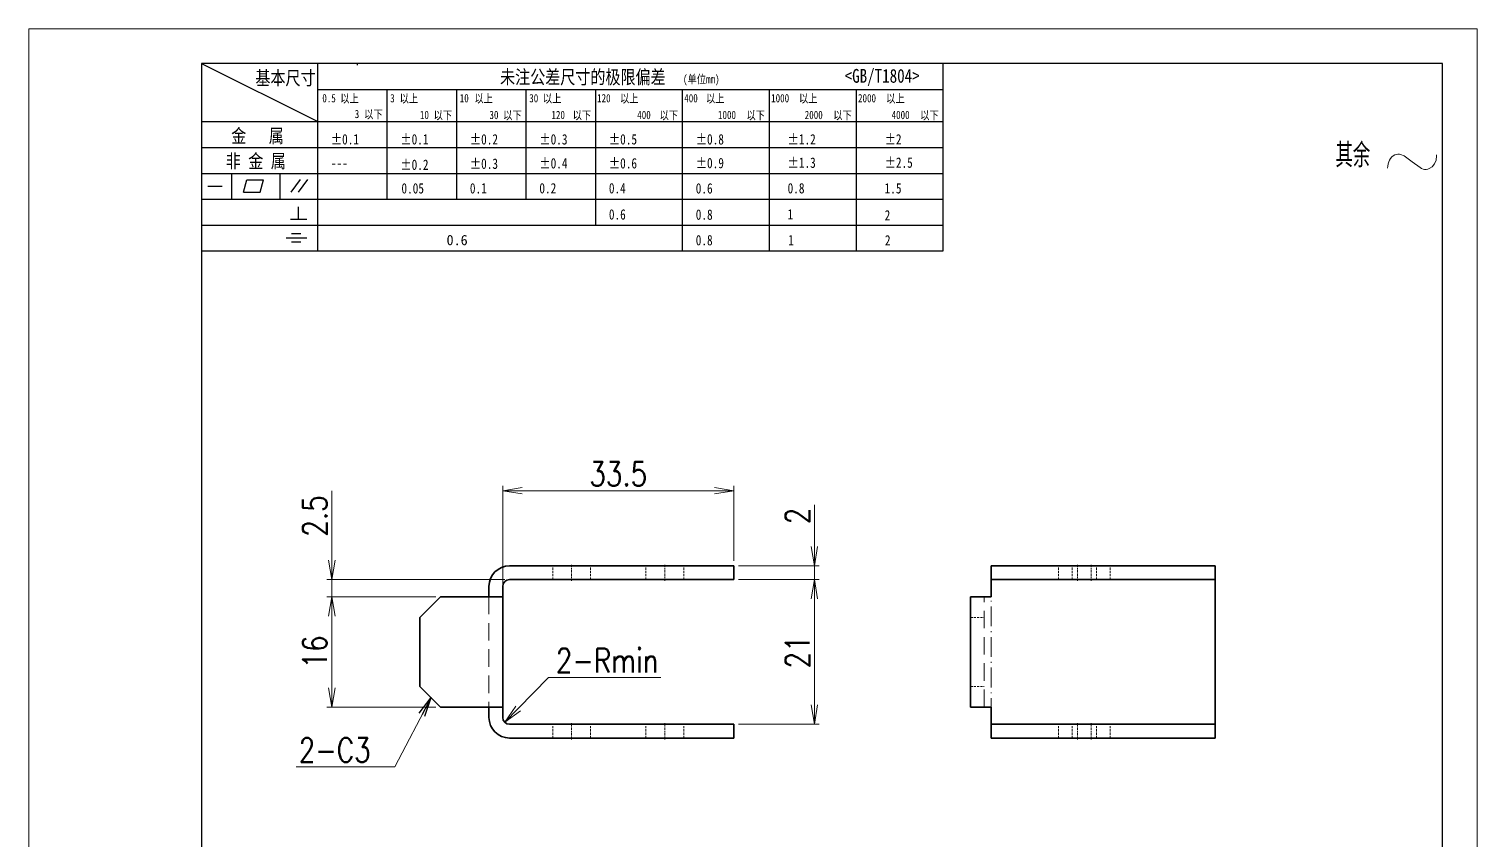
# Model space of a CAD drawing. Header units: millimetres. Extents: x 1333 to 78972, y -42879 to -5704.
# Drawn here: x 70993.3 to 71203.3, y -21619.7 to -21502.1 of the extents above; entities that cross this region are included whole.
import ezdxf

# ---------------------------------------------------------------- set-up
doc = ezdxf.new("R2010")
doc.units = ezdxf.units.MM
doc.header["$LTSCALE"] = 0.5
for name, pattern in [('AM_ISO02W050x2', [3.75, 3, -0.75]), ('AM_ISO08W050x2', [9, 6, -0.75, 1.5, -0.75]), ('DASHDOT', [18.5, 12, -3, 0.5, -3]), ('DASHED', [19.05, 12.7, -6.35]), ('DOT2', [0.125, 0, -0.125])]:
    doc.linetypes.add(name, pattern=pattern)
for name, color, linetype, lineweight in [('中心线', 2, 'AM_ISO08W050x2', 18), ('图框', 7, 'Continuous', 18), ('标注线', 3, 'Continuous', 18), ('粗实线', 7, 'Continuous', 35), ('虚线', 1, 'AM_ISO02W050x2', 18)]:
    doc.layers.add(name, color=color, linetype=linetype, lineweight=lineweight)
doc.layers.add('图框文字', color=7, linetype='Continuous')
doc.layers.add('打印-禁用', color=7, linetype='Continuous', lineweight=15, plot=False)
doc.styles.add('DIM', font='romans.shx', dxfattribs={"width": 0.8, "bigfont": 'bigfont.shx'})
doc.styles.add('国标', font='simfang.ttf', dxfattribs={"width": 0.8})
doc.styles.add('机械长仿宋', font='gbenor.shx', dxfattribs={"height": 1, "bigfont": 'gbcbig.shx'})
doc.dimstyles.new('XR 1-1', dxfattribs={"dimtxt": 3.5, "dimasz": 2.5, "dimexe": 1, "dimexo": 0.625, "dimgap": 1.2, "dimtad": 1, "dimtoh": 1, "dimdsep": 46, "dimtxsty": 'DIM', "dimblk": 'OPEN', "dimcen": 0, "dimclrd": 8, "dimclre": 8, "dimclrt": 2, "dimazin": 2, "dimtfac": 0.5, "dimtmove": 0, "dimatfit": 3, "dimldrblk": 'OPEN', "dimfxl": 1, "dimtolj": 2, "dimlwd": 18, "dimlwe": 18, "dimarcsym": 0})
doc.dimstyles.new('XR 1-1$0', dxfattribs={"dimtxt": 3.5, "dimasz": 2.5, "dimexe": 1, "dimexo": 0.625, "dimgap": 1.2, "dimtad": 1, "dimzin": 9, "dimdsep": 46, "dimtxsty": 'DIM', "dimblk": 'OPEN', "dimcen": 0, "dimclrd": 8, "dimclre": 8, "dimclrt": 2, "dimazin": 2, "dimtfac": 0.5, "dimtmove": 0, "dimatfit": 3, "dimldrblk": 'OPEN', "dimfxl": 1, "dimtolj": 2, "dimlwd": 18, "dimlwe": 18, "dimarcsym": 0})
doc.dimstyles.new('XR 1-1$4', dxfattribs={"dimtxt": 3.5, "dimasz": 2.5, "dimexe": 1, "dimexo": 0.625, "dimgap": 1.2, "dimtad": 1, "dimtoh": 1, "dimdsep": 46, "dimtxsty": 'DIM', "dimblk": 'OPEN', "dimcen": 0, "dimclrd": 8, "dimclre": 8, "dimclrt": 2, "dimazin": 2, "dimtfac": 0.5, "dimtofl": 0, "dimtmove": 0, "dimatfit": 3, "dimldrblk": 'OPEN', "dimfxl": 1, "dimtolj": 2, "dimlwd": 18, "dimlwe": 18, "dimarcsym": 0})

# ---------------------------------------------------------------- blocks, each defined once
blk = doc.blocks.new('GZDEH零件A4图框V01版')
at = {"layer": '图框文字', "linetype": 'Continuous'}
for p, q in [((25, 292), (25, 13.5)), ((205, 292), (25, 292)), ((205, 13.5), (205, 292))]:
    blk.add_line(p, q, dxfattribs=at)
at = {"layer": '图框文字', "color": 9}
for p, q in [((25, 292), (41.88, 283.54)), ((41.88, 264.79), (41.88, 292)), ((47.66, 291.75), (47.66, 292)), ((132.6, 264.79), (132.6, 292)), ((41.88, 288.22), (132.6, 288.22)), ((51.96, 272.29), (51.96, 288.22)), ((62.04, 272.29), (62.04, 288.22)), ((72.12, 272.29), (72.12, 288.22)), ((82.2, 268.54), (82.2, 288.22)), ((94.8, 264.79), (94.8, 288.22)), ((107.4, 264.79), (107.4, 288.22)), ((120, 264.79), (120, 288.22)), ((25, 283.54), (132.6, 283.54)), ((25, 279.79), (132.6, 279.79)), ((25, 276.04), (132.6, 276.04)), ((29.43, 272.34), (29.43, 276.04)), ((36.42, 272.34), (36.42, 276.04)), ((38.03, 273.3), (39.36, 275.16)), ((39.11, 273.3), (40.45, 275.16)), ((25.94, 274.19), (28, 274.19)), ((31.1, 273.3), (31.58, 275.09)), ((31.1, 273.3), (33.51, 273.3)), ((31.58, 275.09), (33.99, 275.09)), ((33.51, 273.3), (33.99, 275.09)), ((25, 272.29), (132.6, 272.29)), ((39.09, 269.41), (39.09, 271.18)), ((37.93, 269.41), (40.32, 269.41)), ((25, 268.54), (132.6, 268.54)), ((38.08, 267.29), (39.43, 267.29)), ((25, 264.79), (132.6, 264.79)), ((37.3, 266.69), (40.28, 266.69)), ((38.08, 266.09), (39.44, 266.09))]:
    blk.add_line(p, q, dxfattribs=at)
at = {"layer": '打印-禁用', "linetype": 'Continuous'}
for p, q in [((0, 297), (0, 0)), ((210, 297), (0, 297)), ((210, 297), (210, 0))]:
    blk.add_line(p, q, dxfattribs=at)
at = {"layer": '图框文字', "color": 9, "style": '国标', "width": 0.8}
for s, height, p in [('基本尺寸', 2, (32.84, 288.88)), ('未注公差尺寸的极限偏差', 2, (68.32, 289.02)), ('<GB/T1804>', 2, (118.29, 289.19)), ('30', 1.2, (72.55, 286.35)), ('金   属', 2, (29.33, 280.48)), ('±0.1', 1.5, (43.78, 280.23)), ('±0.1', 1.5, (53.86, 280.23)), ('±0.2', 1.5, (63.94, 280.23)), ('±0.3', 1.5, (74.02, 280.23)), ('±0.5', 1.5, (84.1, 280.23)), ('±0.8', 1.5, (96.7, 280.23)), ('±1.2', 1.5, (110.02, 280.23)), ('±2', 1.5, (124.09, 280.23)), ('非 金 属', 2, (28.53, 276.82)), ('---', 1.5, (43.78, 276.81)), ('±0.2', 1.5, (53.86, 276.54)), ('±0.3', 1.5, (63.94, 276.69)), ('±0.4', 1.5, (74.02, 276.75)), ('±0.6', 1.5, (84.1, 276.75)), ('±0.9', 1.5, (96.7, 276.78)), ('±1.3', 1.5, (110.02, 276.84)), ('±2.5', 1.5, (124.09, 276.85)), ('0.1', 1.5, (63.94, 273.12)), ('0.2', 1.5, (74.02, 273.13)), ('0.4', 1.5, (84.1, 273.13)), ('0.6', 1.5, (96.7, 273.11)), ('0.8', 1.5, (110.02, 273.13)), ('1.5', 1.5, (124.09, 273.12)), ('0.6', 1.5, (84.1, 269.33)), ('0.8', 1.5, (96.7, 269.3)), ('1', 1.5, (110.02, 269.34)), ('2', 1.5, (124.09, 269.2)), ('0.8', 1.5, (96.7, 265.59)), ('1', 1.5, (110.1, 265.6)), ('2', 1.5, (124.13, 265.57))]:
    blk.add_text(s, height=height, dxfattribs=at).set_placement(p)
at = {"layer": '图框文字', "color": 9, "lineweight": 15, "style": '国标', "width": 0.8}
for s, p in [('0.5', (42.54, 286.35)), ('以上', (45.15, 286.3)), ('3', (52.39, 286.35)), ('以上', (53.76, 286.3)), ('10', (62.47, 286.35)), ('以上', (64.6, 286.3)), ('以上', (74.53, 286.3)), ('120', (82.39, 286.35)), ('以上', (85.72, 286.3)), ('400', (95.03, 286.35)), ('以上', (98.19, 286.3)), ('1000', (107.63, 286.35)), ('以上', (111.67, 286.3)), ('2000', (120.23, 286.35)), ('以上', (124.31, 286.3)), ('3', (47.24, 284.06)), ('以下', (48.61, 284.01)), ('10', (56.7, 283.92)), ('以下', (58.69, 283.87)), ('30', (66.78, 283.92)), ('以下', (68.77, 283.87)), ('120', (75.77, 283.92)), ('以下', (78.85, 283.87)), ('400', (88.21, 283.92)), ('以下', (91.45, 283.87)), ('1000', (99.92, 283.92)), ('以下', (104.05, 283.87)), ('2000', (112.5, 283.92)), ('以下', (116.65, 283.87)), ('4000', (125.1, 283.92)), ('以下', (129.25, 283.87))]:
    blk.add_text(s, height=1.2, dxfattribs=at).set_placement(p)
at = {"layer": '图框文字', "color": 9, "lineweight": 13, "style": '国标'}
blk.add_text('0.6', height=1.5, dxfattribs=at).set_placement((60.56, 265.61))
at = {"layer": '图框文字', "color": 9, "lineweight": 15, "insert": (94.85, 290.31), "char_height": 1.2, "width": 8.7957, "attachment_point": 1, "style": '国标'}
blk.add_mtext('(单位mm)', dxfattribs=at)
at = {"layer": '图框文字', "color": 9, "insert": (54.02, 273.09), "char_height": 1.5, "width": 5.1982, "attachment_point": 7, "style": '国标'}
blk.add_mtext('0.05', dxfattribs=at)
blk = doc.blocks.new('DEH A4')
at = {"layer": '图框'}
blk.add_blockref('GZDEH零件A4图框V01版', (0, 0), dxfattribs=at)
blk = doc.blocks.new('其余不去材料')
at = {"layer": '标注线', "color": 2, "lineweight": 13}
for points in [[(0, 0.17), (0.01, 0.48), (0.07, 0.79), (0.16, 1.09), (0.28, 1.36), (0.44, 1.6), (0.62, 1.8), (0.82, 1.97), (1.04, 2.09), (1.26, 2.17), (1.49, 2.21), (1.72, 2.21), (1.94, 2.17), (2.37, 1.97), (2.41, 1.95)], [(2.41, 1.95), (3.55, 1.11), (4.7, 0.27)], [(4.7, 0.27), (4.91, 0.14), (5.14, 0.05), (5.37, 0), (5.6, 0), (5.82, 0.04), (6.04, 0.11), (6.45, 0.38), (6.79, 0.8), (7.02, 1.34), (7.11, 1.95), (7.11, 2.09)]]:
    blk.add_lwpolyline(points, dxfattribs=at)
at = {"layer": '标注线', "color": 7, "linetype": 'DOT2', "style": '机械长仿宋'}
blk.add_text('其余', height=3.5, dxfattribs=at).set_placement((-7.56, 0.3))
blk = doc.blocks.new('_Open')
at = {"color": 0, "linetype": 'ByBlock', "lineweight": -2}
for p, q in [((-1, 0.167), (0, 0)), ((-1, -0.167), (0, 0)), ((0, 0), (-1, 0))]:
    blk.add_line(p, q, dxfattribs=at)
blk = doc.blocks.new('*D563')
at = {"layer": 'Defpoints', "color": 0}
for p in [(71095.47, -21580.02), (71107.17, -21580.02), (71095.47, -21582.02)]:
    blk.add_point(p, dxfattribs=at)
at = {"layer": '标注线', "color": 8, "lineweight": 18}
for p, q in [((71107.17, -21577.22), (71107.17, -21571.16)), ((71096.17, -21580.02), (71107.87, -21580.02)), ((71107.17, -21582.02), (71107.17, -21580.02)), ((71096.17, -21582.02), (71107.87, -21582.02)), ((71107.17, -21584.82), (71107.17, -21587.62))]:
    blk.add_line(p, q, dxfattribs=at)
at = {"layer": '标注线', "color": 8, "lineweight": 18, "xscale": 2.8, "yscale": 2.8, "zscale": 2.8}
for p, rotation in [((71107.17, -21580.02), 270), ((71107.17, -21582.02), 90)]:
    blk.add_blockref('_Open', p, dxfattribs=dict(at, rotation=rotation))
at = {"layer": '标注线', "color": 2, "insert": (71104.72, -21572.79), "char_height": 3.5, "attachment_point": 5, "rotation": 90, "style": 'DIM'}
blk.add_mtext('\\A2;2', dxfattribs=at)
blk = doc.blocks.new('*D564')
at = {"layer": 'Defpoints', "color": 0}
for p in [(71095.47, -21582.02), (71095.47, -21603.02), (71107.17, -21603.02)]:
    blk.add_point(p, dxfattribs=at)
at = {"layer": '标注线', "color": 8, "lineweight": 18}
for p, q in [((71096.17, -21582.02), (71107.87, -21582.02)), ((71107.17, -21584.82), (71107.17, -21600.22)), ((71096.17, -21603.02), (71107.87, -21603.02))]:
    blk.add_line(p, q, dxfattribs=at)
at = {"layer": '标注线', "color": 8, "lineweight": 18, "xscale": 2.8, "yscale": 2.8, "zscale": 2.8}
for p, rotation in [((71107.17, -21582.02), 90), ((71107.17, -21603.02), 270)]:
    blk.add_blockref('_Open', p, dxfattribs=dict(at, rotation=rotation))
at = {"layer": '标注线', "color": 2, "insert": (71104.72, -21592.52), "char_height": 3.5, "attachment_point": 5, "rotation": 90, "style": 'DIM'}
blk.add_mtext('\\A2;21', dxfattribs=at)
blk = doc.blocks.new('*D565')
at = {"layer": 'Defpoints', "color": 0}
for p in [(71095.47, -21569.13), (71095.47, -21580.02), (71061.97, -21583.77)]:
    blk.add_point(p, dxfattribs=at)
at = {"layer": '标注线', "color": 8, "lineweight": 18}
for p, q in [((71061.97, -21583.07), (71061.97, -21568.43)), ((71095.47, -21579.32), (71095.47, -21568.43)), ((71064.77, -21569.13), (71092.67, -21569.13))]:
    blk.add_line(p, q, dxfattribs=at)
at = {"layer": '标注线', "color": 8, "lineweight": 18, "xscale": 2.8, "yscale": 2.8, "zscale": 2.8, "rotation": 180}
blk.add_blockref('_Open', (71061.97, -21569.13), dxfattribs=at)
at = {"layer": '标注线', "color": 8, "lineweight": 18, "xscale": 2.8, "yscale": 2.8, "zscale": 2.8}
blk.add_blockref('_Open', (71095.47, -21569.13), dxfattribs=at)
at = {"layer": '标注线', "color": 2, "insert": (71078.72, -21566.68), "char_height": 3.5, "attachment_point": 5, "style": 'DIM'}
blk.add_mtext('\\A2;33.5', dxfattribs=at)
blk = doc.blocks.new('*D566')
at = {"layer": 'Defpoints', "color": 0}
for p in [(71052.97, -21584.52), (71037.18, -21600.52), (71052.97, -21600.52)]:
    blk.add_point(p, dxfattribs=at)
at = {"layer": '标注线', "color": 8, "lineweight": 18}
for p, q in [((71052.27, -21584.52), (71036.48, -21584.52)), ((71037.18, -21587.32), (71037.18, -21597.72)), ((71052.27, -21600.52), (71036.48, -21600.52))]:
    blk.add_line(p, q, dxfattribs=at)
at = {"layer": '标注线', "color": 8, "lineweight": 18, "xscale": 2.8, "yscale": 2.8, "zscale": 2.8}
for p, rotation in [((71037.18, -21584.52), 90), ((71037.18, -21600.52), 270)]:
    blk.add_blockref('_Open', p, dxfattribs=dict(at, rotation=rotation))
at = {"layer": '标注线', "color": 2, "insert": (71034.73, -21592.52), "char_height": 3.5, "attachment_point": 5, "rotation": 90, "style": 'DIM'}
blk.add_mtext('\\A2;16', dxfattribs=at)
blk = doc.blocks.new('*D567')
at = {"layer": 'Defpoints', "color": 0}
for p in [(71062.97, -21582.02), (71037.18, -21584.52), (71052.97, -21584.52)]:
    blk.add_point(p, dxfattribs=at)
at = {"layer": '标注线', "color": 8, "lineweight": 18}
for p, q in [((71037.18, -21579.22), (71037.18, -21569.16)), ((71062.27, -21582.02), (71036.48, -21582.02)), ((71037.18, -21584.52), (71037.18, -21582.02)), ((71052.27, -21584.52), (71036.48, -21584.52)), ((71037.18, -21587.32), (71037.18, -21590.12))]:
    blk.add_line(p, q, dxfattribs=at)
at = {"layer": '标注线', "color": 8, "lineweight": 18, "xscale": 2.8, "yscale": 2.8, "zscale": 2.8}
for p, rotation in [((71037.18, -21582.02), 270), ((71037.18, -21584.52), 90)]:
    blk.add_blockref('_Open', p, dxfattribs=dict(at, rotation=rotation))
at = {"layer": '标注线', "color": 2, "insert": (71034.73, -21572.79), "char_height": 3.5, "attachment_point": 5, "rotation": 90, "style": 'DIM'}
blk.add_mtext('\\A2;2.5', dxfattribs=at)
blk = doc.blocks.new('*D568')
at = {"layer": 'Defpoints', "color": 0}
for p in [(71062.97, -21602.02), (71062.27, -21602.74)]:
    blk.add_point(p, dxfattribs=at)
at = {"layer": '标注线', "color": 8, "lineweight": 18}
for p, q in [((71068.61, -21596.21), (71064.22, -21600.73)), ((71084.91, -21596.21), (71068.61, -21596.21))]:
    blk.add_line(p, q, dxfattribs=at)
at = {"layer": '标注线', "color": 8, "lineweight": 18, "xscale": 2.8, "yscale": 2.8, "zscale": 2.8, "rotation": 225.7943248012746}
blk.add_blockref('_Open', (71062.27, -21602.74), dxfattribs=at)
at = {"layer": '标注线', "color": 2, "insert": (71077.11, -21593.77), "char_height": 3.5, "attachment_point": 5, "style": 'DIM'}
blk.add_mtext('\\A2;{\\Fromans,bigfont|c134;2-Rmin}', dxfattribs=at)

msp = doc.modelspace()

# ---------------------------------------------------------------- linework, layer by layer
at = {"layer": '中心线', "linetype": 'DASHDOT', "ltscale": 0.06}
for p, q in [((71071.966, -21582.221), (71071.966, -21579.821)), ((71085.466, -21582.221), (71085.466, -21579.821)), ((71145.306, -21582.221), (71145.306, -21579.821)), ((71147.306, -21582.221), (71147.306, -21579.821)), ((71071.966, -21605.221), (71071.966, -21602.821)), ((71085.466, -21605.221), (71085.466, -21602.821)), ((71145.306, -21605.221), (71145.306, -21602.821)), ((71147.306, -21605.221), (71147.306, -21602.821))]:
    msp.add_line(p, q, dxfattribs=at)
at = {"layer": '中心线', "linetype": 'DASHDOT', "ltscale": 0.48}
msp.add_line((71132.806, -21602.121), (71132.806, -21582.921), dxfattribs=at)
at = {"layer": '粗实线'}
for p, q in [((71062.966, -21580.021), (71095.466, -21580.021)), ((71132.806, -21580.021), (71165.306, -21580.021)), ((71062.966, -21582.021), (71095.466, -21582.021)), ((71132.806, -21582.021), (71165.306, -21582.021)), ((71062.966, -21603.021), (71095.466, -21603.021)), ((71132.806, -21603.021), (71165.306, -21603.021)), ((71062.966, -21605.021), (71095.466, -21605.021)), ((71132.806, -21605.021), (71165.306, -21605.021))]:
    msp.add_line(p, q, dxfattribs=at)
at = {"layer": '粗实线', "ltscale": 0.05}
for p, q in [((71095.466, -21582.021), (71095.466, -21580.021)), ((71132.806, -21582.021), (71132.806, -21580.021)), ((71165.306, -21580.021), (71165.306, -21582.021)), ((71095.466, -21605.021), (71095.466, -21603.021)), ((71132.806, -21605.021), (71132.806, -21603.021)), ((71165.306, -21603.021), (71165.306, -21605.021))]:
    msp.add_line(p, q, dxfattribs=at)
at = {"layer": '粗实线', "ltscale": 0.0375}
for p, q in [((71059.966, -21583.021), (71059.966, -21584.521)), ((71061.966, -21583.021), (71061.966, -21584.521)), ((71132.806, -21583.021), (71132.806, -21584.521)), ((71059.966, -21600.521), (71059.966, -21602.021)), ((71061.966, -21600.521), (71061.966, -21602.021)), ((71132.806, -21600.521), (71132.806, -21602.021))]:
    msp.add_line(p, q, dxfattribs=at)
at = {"layer": '粗实线', "ltscale": 0.025}
for p, q in [((71132.806, -21582.021), (71132.806, -21583.021)), ((71165.306, -21582.021), (71165.306, -21583.021)), ((71132.806, -21602.021), (71132.806, -21603.021)), ((71165.306, -21602.021), (71165.306, -21603.021))]:
    msp.add_line(p, q, dxfattribs=at)
at = {"layer": '粗实线', "ltscale": 0.475}
msp.add_line((71165.306, -21583.021), (71165.306, -21602.021), dxfattribs=at)
at = {"layer": '粗实线', "ltscale": 0.106066}
for p, q in [((71049.966, -21587.521), (71052.966, -21584.521)), ((71049.966, -21597.521), (71052.966, -21600.521))]:
    msp.add_line(p, q, dxfattribs=at)
at = {"layer": '粗实线', "ltscale": 0.15}
for p, q in [((71058.966, -21584.521), (71052.966, -21584.521)), ((71058.966, -21600.521), (71052.966, -21600.521))]:
    msp.add_line(p, q, dxfattribs=at)
at = {"layer": '粗实线', "ltscale": 0.075}
for p, q in [((71061.966, -21584.521), (71058.966, -21584.521)), ((71132.806, -21584.521), (71129.806, -21584.521)), ((71061.966, -21600.521), (71058.966, -21600.521)), ((71132.806, -21600.521), (71129.806, -21600.521))]:
    msp.add_line(p, q, dxfattribs=at)
at = {"layer": '粗实线', "ltscale": 0.4}
for p, q in [((71061.966, -21584.521), (71061.966, -21600.521)), ((71129.806, -21600.521), (71129.806, -21584.521))]:
    msp.add_line(p, q, dxfattribs=at)
at = {"layer": '粗实线', "ltscale": 0.25}
msp.add_line((71049.966, -21587.521), (71049.966, -21597.521), dxfattribs=at)
at = {"layer": '粗实线'}
for centre, radius, start, end in [((71062.966, -21583.021), 3, 90, 180), ((71062.966, -21583.021), 1, 90, 180), ((71062.966, -21602.021), 3, 180, 270), ((71062.966, -21602.021), 1, 180, 270)]:
    msp.add_arc(centre, radius, start, end, dxfattribs=at)
at = {"layer": '虚线', "linetype": 'DASHED', "ltscale": 0.05}
for p, q in [((71069.216, -21582.021), (71069.216, -21580.021)), ((71074.716, -21582.021), (71074.716, -21580.021)), ((71082.716, -21582.021), (71082.716, -21580.021)), ((71088.216, -21582.021), (71088.216, -21580.021)), ((71142.556, -21582.021), (71142.556, -21580.021)), ((71144.556, -21582.021), (71144.556, -21580.021)), ((71148.056, -21582.021), (71148.056, -21580.021)), ((71150.056, -21582.021), (71150.056, -21580.021)), ((71129.806, -21587.521), (71131.806, -21587.521)), ((71129.806, -21597.521), (71131.806, -21597.521)), ((71069.216, -21605.021), (71069.216, -21603.021)), ((71074.716, -21605.021), (71074.716, -21603.021)), ((71082.716, -21605.021), (71082.716, -21603.021)), ((71088.216, -21605.021), (71088.216, -21603.021)), ((71142.556, -21605.021), (71142.556, -21603.021)), ((71144.556, -21605.021), (71144.556, -21603.021)), ((71148.056, -21605.021), (71148.056, -21603.021)), ((71150.056, -21605.021), (71150.056, -21603.021))]:
    msp.add_line(p, q, dxfattribs=at)
at = {"layer": '虚线', "linetype": 'DASHED', "ltscale": 0.4}
for p, q in [((71059.966, -21584.521), (71059.966, -21600.521)), ((71131.806, -21600.521), (71131.806, -21584.521))]:
    msp.add_line(p, q, dxfattribs=at)

# ---------------------------------------------------------------- block references
at = {"layer": '图框'}
msp.add_blockref('DEH A4', (70993.263, -21799.092), dxfattribs=at)
at = {"layer": '标注线'}
msp.add_blockref('其余不去材料', (71190.295, -21522.48), dxfattribs=at)

# ---------------------------------------------------------------- texts
at = {"layer": '标注线', "color": 2, "insert": (71042.826, -21608.505), "char_height": 3.5, "attachment_point": 9, "style": 'DIM'}
msp.add_mtext('\\A2;{\\Fromans,bigfont|c134;2-}C3', dxfattribs=at)

# ---------------------------------------------------------------- dimensions: what is measured, and where the dimension line sits
at = {"layer": '标注线'}
dim = msp.add_linear_dim(base=(71095.466, -21569.126), p1=(71061.966, -21583.771), p2=(71095.466, -21580.021), dimstyle='XR 1-1$0', override={"dimasz": 2.8, "dimexe": 0.69965, "dimexo": 0.69965, "dimgap": 0.69965}, dxfattribs=at)
dim.commit()
dim.dimension.update_dxf_attribs({"geometry": '*D565', "text_midpoint": (71078.716, -21566.676)})
dim = msp.add_linear_dim(base=(71037.183, -21584.521), p1=(71062.966, -21582.021), p2=(71052.966, -21584.521), angle=90, dimstyle='XR 1-1$0', override={"dimasz": 2.8, "dimexe": 0.69965, "dimexo": 0.69965, "dimgap": 0.69965}, dxfattribs=at)
dim.commit()
dim.dimension.update_dxf_attribs({"geometry": '*D567', "text_midpoint": (71037.183, -21572.788), "dimtype": 160})
for base, p1, p2, picture, middle in [((71107.168, -21580.021), (71095.466, -21582.021), (71095.466, -21580.021), '*D563', (71104.719, -21572.788)), ((71107.168, -21603.021), (71095.466, -21582.021), (71095.466, -21603.021), '*D564', (71104.719, -21592.521)), ((71037.183, -21600.521), (71052.966, -21584.521), (71052.966, -21600.521), '*D566', (71034.733, -21592.521))]:
    dim = msp.add_linear_dim(base=base, p1=p1, p2=p2, angle=90, dimstyle='XR 1-1$0', override={"dimasz": 2.8, "dimexe": 0.69965, "dimexo": 0.69965, "dimgap": 0.69965}, dxfattribs=at)
    dim.commit()
    dim.dimension.update_dxf_attribs({"geometry": picture, "text_midpoint": middle})
dim = msp.add_radius_dim(center=(71062.966, -21602.021), mpoint=(71062.268, -21602.738), text='{\\Fromans,bigfont|c134;2-Rmin}', dimstyle='XR 1-1$4', override={"dimasz": 2.8, "dimexe": 0.69965, "dimexo": 0.69965, "dimgap": 0.69965, "dimtmove": 1}, dxfattribs=at)
dim.commit()
dim.dimension.update_dxf_attribs({"geometry": '*D568', "text_midpoint": (71068.613, -21596.215), "dimtype": 164})

# ---------------------------------------------------------------- leaders
at = {"layer": '标注线', "annotation_type": 0, "has_hookline": 1, "hookline_direction": 1, "text_width": 10.8}
msp.add_leader([(71051.572, -21599.128), (71046.326, -21609.205), (71043.526, -21609.205)], dimstyle='XR 1-1', override={"dimasz": 2.8, "dimexe": 0.69965, "dimexo": 0.69965, "dimgap": 0.69965}, dxfattribs=at)

doc.saveas('drawing.dxf')
